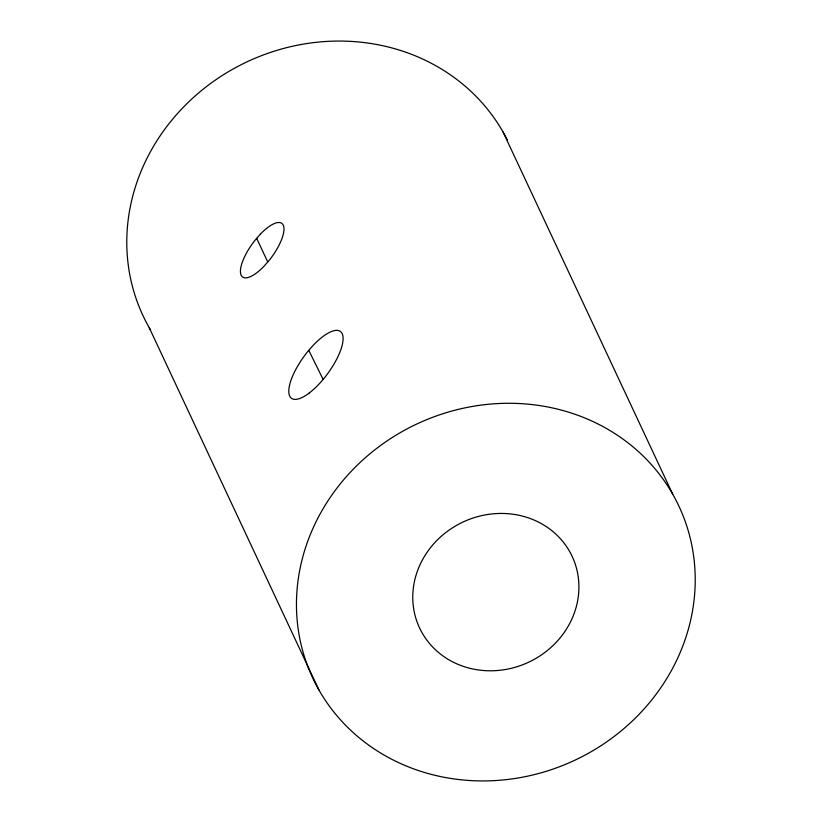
<?xml version="1.0" encoding="UTF-8"?>
<svg xmlns="http://www.w3.org/2000/svg" width="822" height="822" viewBox="0 0 822 822"><rect width="100%" height="100%" fill="white"/><g stroke="black" fill="none" stroke-linecap="round" stroke-linejoin="round"><path stroke-width="1.23" d="M308.764 350.326L323.128 379.425M503.054 132.003L672.725 494.228M256.68 238.359L267.746 261.982M149.275 327.773L318.946 689.997M150.539 329.961A202.253 185.751 -25.1 0 1 237.209 66.757A202.253 185.751 -25.1 0 1 507.256 139.853M260.482 234.013L254.923 240.384A33.219 11.734 -53.8 0 0 240.908 274.569A33.219 11.734 -53.8 0 0 263.944 266.328L269.503 259.958A33.219 11.734 -53.8 0 0 283.518 225.773A33.219 11.734 -53.8 0 0 260.482 234.013M435.814 775.506A202.253 185.751 -25.1 0 0 690.511 539.355A202.253 185.751 -25.1 0 0 361.187 461.471A202.253 185.751 -25.1 0 0 435.814 775.506M470.831 668.533A84.276 77.402 -25.1 0 0 576.952 570.129A84.276 77.402 -25.1 0 0 439.739 537.68A84.276 77.402 -25.1 0 0 470.831 668.533M309.072 393.132A41.408 14.632 -53.8 0 0 342.137 333.578A41.408 14.632 -53.8 0 0 296.629 367.927A41.408 14.632 -53.8 0 0 309.072 393.132"/></g></svg>
